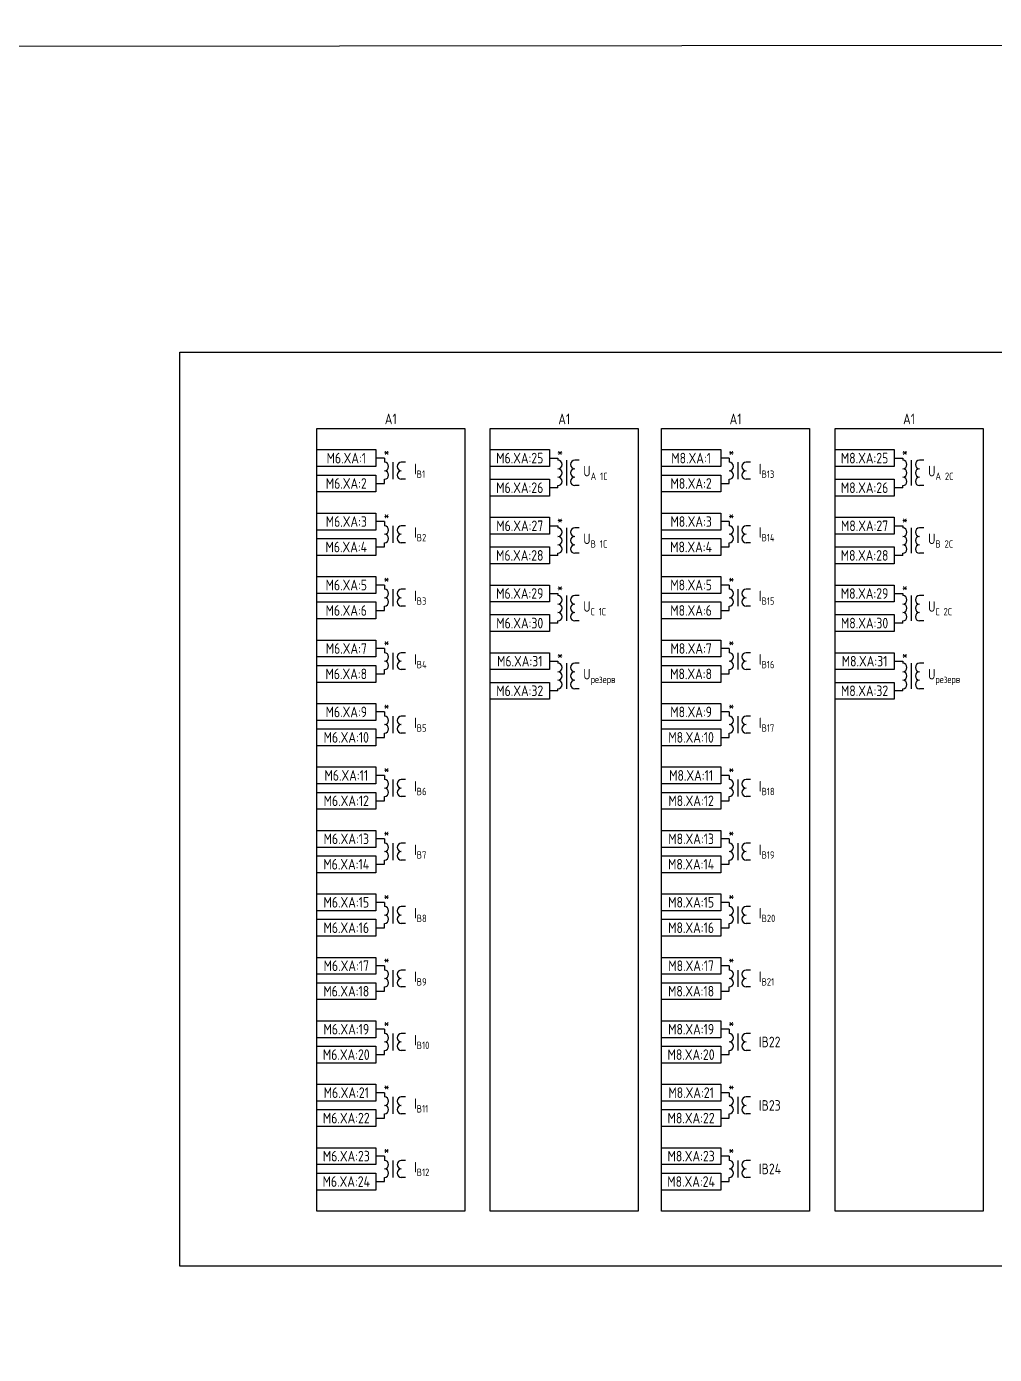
# Model space of a CAD drawing. Header units: millimetres. Extents: x -1043 to 5194, y -96 to 618.
# Drawn here: x 424 to 652.7, y 304.1 to 618 of the extents above; entities that cross this region are included whole.
import ezdxf

# ---------------------------------------------------------------- set-up
doc = ezdxf.new("R2010")
doc.units = ezdxf.units.MM
doc.styles.add('Gost_type_A', font='GOST_A.TTF')

msp = doc.modelspace()

# ---------------------------------------------------------------- linework, layer by layer
for p, q in [((508.57, 516), (506.57, 516)), ((590.06, 516), (588.06, 516)), ((506.57, 510), (508.57, 510)), ((588.06, 510), (590.06, 510)), ((508.57, 501), (506.57, 501)), ((590.06, 501), (588.06, 501)), ((506.57, 495), (508.57, 495)), ((588.06, 495), (590.06, 495)), ((508.57, 486), (506.57, 486)), ((590.06, 486), (588.06, 486)), ((506.57, 480), (508.57, 480)), ((588.06, 480), (590.06, 480)), ((508.57, 471), (506.57, 471)), ((590.06, 471), (588.06, 471)), ((506.57, 465), (508.57, 465)), ((588.06, 465), (590.06, 465)), ((508.57, 456), (506.57, 456)), ((590.06, 456), (588.06, 456)), ((506.57, 450), (508.57, 450)), ((588.06, 450), (590.06, 450)), ((508.57, 441), (506.57, 441)), ((590.06, 441), (588.06, 441)), ((506.57, 435), (508.57, 435)), ((588.06, 435), (590.06, 435)), ((508.57, 426), (506.57, 426)), ((590.06, 426), (588.06, 426)), ((506.57, 420), (508.57, 420)), ((588.06, 420), (590.06, 420)), ((508.57, 411), (506.57, 411)), ((590.06, 411), (588.06, 411)), ((506.57, 405), (508.57, 405)), ((588.06, 405), (590.06, 405)), ((508.57, 396), (506.57, 396)), ((590.06, 396), (588.06, 396)), ((506.57, 390), (508.57, 390)), ((588.06, 390), (590.06, 390)), ((508.57, 381), (506.57, 381)), ((590.06, 381), (588.06, 381)), ((506.57, 375), (508.57, 375)), ((588.06, 375), (590.06, 375)), ((508.57, 366), (506.57, 366)), ((590.06, 366), (588.06, 366)), ((506.57, 360), (508.57, 360)), ((588.06, 360), (590.06, 360)), ((508.57, 351), (506.57, 351)), ((590.06, 351), (588.06, 351)), ((506.57, 345), (508.57, 345)), ((588.06, 345), (590.06, 345))]:
    msp.add_line(p, q)
at = {"ltscale": 4}
for p, q in [((508.57, 516), (508.57, 515)), ((508.57, 515.5), (508.57, 515)), ((510.57, 515), (510.57, 511)), ((510.57, 515), (510.57, 511)), ((513.57, 515), (512.57, 515)), ((513.57, 515), (512.57, 515)), ((547.57, 516), (549.57, 516)), ((549.57, 516), (549.57, 515.5)), ((549.57, 516), (549.57, 515.5)), ((551.57, 515.5), (551.57, 511.5)), ((554.57, 515.5), (553.57, 515.5)), ((590.06, 516), (590.06, 515)), ((590.06, 515.5), (590.06, 515)), ((592.06, 515), (592.06, 511)), ((592.06, 515), (592.06, 511)), ((595.06, 515), (594.06, 515)), ((595.06, 515), (594.06, 515)), ((629.06, 516), (631.06, 516)), ((631.06, 516), (631.06, 515.5)), ((631.06, 516), (631.06, 515.5)), ((633.06, 515.5), (633.06, 511.5)), ((636.06, 515.5), (635.06, 515.5)), ((551.57, 513.5), (551.57, 509.5)), ((633.06, 513.5), (633.06, 509.5)), ((508.57, 510), (508.57, 511)), ((513.57, 511), (512.57, 511)), ((513.57, 511), (512.57, 511)), ((549.57, 509), (547.57, 509)), ((549.57, 509), (549.57, 509.5)), ((554.57, 509.5), (553.57, 509.5)), ((590.06, 510), (590.06, 511)), ((595.06, 511), (594.06, 511)), ((595.06, 511), (594.06, 511)), ((631.06, 509), (629.06, 509)), ((631.06, 509), (631.06, 509.5)), ((636.06, 509.5), (635.06, 509.5)), ((508.57, 501), (508.57, 500)), ((508.57, 500.5), (508.57, 500)), ((510.57, 500), (510.57, 496)), ((510.57, 500), (510.57, 496)), ((513.57, 500), (512.57, 500)), ((513.57, 500), (512.57, 500)), ((547.57, 500), (549.57, 500)), ((549.57, 500), (549.57, 499.5)), ((549.57, 500), (549.57, 499.5)), ((551.57, 499.5), (551.57, 495.5)), ((554.57, 499.5), (553.57, 499.5)), ((590.06, 501), (590.06, 500)), ((590.06, 500.5), (590.06, 500)), ((592.06, 500), (592.06, 496)), ((592.06, 500), (592.06, 496)), ((595.06, 500), (594.06, 500)), ((595.06, 500), (594.06, 500)), ((629.06, 500), (631.06, 500)), ((631.06, 500), (631.06, 499.5)), ((631.06, 500), (631.06, 499.5)), ((633.06, 499.5), (633.06, 495.5)), ((636.06, 499.5), (635.06, 499.5)), ((508.57, 495), (508.57, 496)), ((513.57, 496), (512.57, 496)), ((513.57, 496), (512.57, 496)), ((551.57, 497.5), (551.57, 493.5)), ((590.06, 495), (590.06, 496)), ((595.06, 496), (594.06, 496)), ((595.06, 496), (594.06, 496)), ((633.06, 497.5), (633.06, 493.5)), ((549.57, 493), (547.57, 493)), ((549.57, 493), (549.57, 493.5)), ((554.57, 493.5), (553.57, 493.5)), ((631.06, 493), (629.06, 493)), ((631.06, 493), (631.06, 493.5)), ((636.06, 493.5), (635.06, 493.5)), ((508.57, 486), (508.57, 485)), ((508.57, 485.5), (508.57, 485)), ((510.57, 485), (510.57, 481)), ((510.57, 485), (510.57, 481)), ((513.57, 485), (512.57, 485)), ((513.57, 485), (512.57, 485)), ((547.57, 484), (549.57, 484)), ((549.57, 484), (549.57, 483.5)), ((549.57, 484), (549.57, 483.5)), ((551.57, 483.5), (551.57, 479.5)), ((554.57, 483.5), (553.57, 483.5)), ((590.06, 486), (590.06, 485)), ((590.06, 485.5), (590.06, 485)), ((592.06, 485), (592.06, 481)), ((592.06, 485), (592.06, 481)), ((595.06, 485), (594.06, 485)), ((595.06, 485), (594.06, 485)), ((629.06, 484), (631.06, 484)), ((631.06, 484), (631.06, 483.5)), ((631.06, 484), (631.06, 483.5)), ((633.06, 483.5), (633.06, 479.5)), ((636.06, 483.5), (635.06, 483.5)), ((508.57, 480), (508.57, 481)), ((513.57, 481), (512.57, 481)), ((513.57, 481), (512.57, 481)), ((551.57, 481.5), (551.57, 477.5)), ((590.06, 480), (590.06, 481)), ((595.06, 481), (594.06, 481)), ((595.06, 481), (594.06, 481)), ((633.06, 481.5), (633.06, 477.5)), ((549.57, 477), (549.57, 477.5)), ((554.57, 477.5), (553.57, 477.5)), ((631.06, 477), (631.06, 477.5)), ((636.06, 477.5), (635.06, 477.5)), ((549.57, 477), (547.57, 477)), ((631.06, 477), (629.06, 477)), ((508.57, 471), (508.57, 470)), ((590.06, 471), (590.06, 470)), ((508.57, 470.5), (508.57, 470)), ((510.57, 470), (510.57, 466)), ((510.57, 470), (510.57, 466)), ((513.57, 470), (512.57, 470)), ((513.57, 470), (512.57, 470)), ((547.57, 468), (549.57, 468)), ((549.57, 468), (549.57, 467.5)), ((549.57, 468), (549.57, 467.5)), ((590.06, 470.5), (590.06, 470)), ((592.06, 470), (592.06, 466)), ((592.06, 470), (592.06, 466)), ((595.06, 470), (594.06, 470)), ((595.06, 470), (594.06, 470)), ((629.06, 468), (631.06, 468)), ((631.06, 468), (631.06, 467.5)), ((631.06, 468), (631.06, 467.5)), ((508.57, 465), (508.57, 466)), ((513.57, 466), (512.57, 466)), ((513.57, 466), (512.57, 466)), ((551.57, 467.5), (551.57, 463.5)), ((551.57, 465.5), (551.57, 461.5)), ((554.57, 467.5), (553.57, 467.5)), ((590.06, 465), (590.06, 466)), ((595.06, 466), (594.06, 466)), ((595.06, 466), (594.06, 466)), ((633.06, 467.5), (633.06, 463.5)), ((633.06, 465.5), (633.06, 461.5)), ((636.06, 467.5), (635.06, 467.5)), ((549.57, 461), (549.57, 461.5)), ((554.57, 461.5), (553.57, 461.5)), ((631.06, 461), (631.06, 461.5)), ((636.06, 461.5), (635.06, 461.5)), ((549.57, 461), (547.57, 461)), ((631.06, 461), (629.06, 461)), ((508.57, 456), (508.57, 455)), ((508.57, 455.5), (508.57, 455)), ((590.06, 456), (590.06, 455)), ((590.06, 455.5), (590.06, 455)), ((510.57, 455), (510.57, 451)), ((510.57, 455), (510.57, 451)), ((513.57, 455), (512.57, 455)), ((513.57, 455), (512.57, 455)), ((592.06, 455), (592.06, 451)), ((592.06, 455), (592.06, 451)), ((595.06, 455), (594.06, 455)), ((595.06, 455), (594.06, 455)), ((508.57, 450), (508.57, 451)), ((513.57, 451), (512.57, 451)), ((513.57, 451), (512.57, 451)), ((590.06, 450), (590.06, 451)), ((595.06, 451), (594.06, 451)), ((595.06, 451), (594.06, 451)), ((508.57, 441), (508.57, 440)), ((508.57, 440.5), (508.57, 440)), ((510.57, 440), (510.57, 436)), ((510.57, 440), (510.57, 436)), ((513.57, 440), (512.57, 440)), ((513.57, 440), (512.57, 440)), ((590.06, 441), (590.06, 440)), ((590.06, 440.5), (590.06, 440)), ((592.06, 440), (592.06, 436)), ((592.06, 440), (592.06, 436)), ((595.06, 440), (594.06, 440)), ((595.06, 440), (594.06, 440)), ((508.57, 435), (508.57, 436)), ((513.57, 436), (512.57, 436)), ((513.57, 436), (512.57, 436)), ((590.06, 435), (590.06, 436)), ((595.06, 436), (594.06, 436)), ((595.06, 436), (594.06, 436)), ((508.57, 426), (508.57, 425)), ((508.57, 425.5), (508.57, 425)), ((510.57, 425), (510.57, 421)), ((510.57, 425), (510.57, 421)), ((513.57, 425), (512.57, 425)), ((513.57, 425), (512.57, 425)), ((590.06, 426), (590.06, 425)), ((590.06, 425.5), (590.06, 425)), ((592.06, 425), (592.06, 421)), ((592.06, 425), (592.06, 421)), ((595.06, 425), (594.06, 425)), ((595.06, 425), (594.06, 425)), ((508.57, 420), (508.57, 421)), ((513.57, 421), (512.57, 421)), ((513.57, 421), (512.57, 421)), ((590.06, 420), (590.06, 421)), ((595.06, 421), (594.06, 421)), ((595.06, 421), (594.06, 421)), ((508.57, 411), (508.57, 410)), ((508.57, 410.5), (508.57, 410)), ((510.57, 410), (510.57, 406)), ((510.57, 410), (510.57, 406)), ((513.57, 410), (512.57, 410)), ((513.57, 410), (512.57, 410)), ((590.06, 411), (590.06, 410)), ((590.06, 410.5), (590.06, 410)), ((592.06, 410), (592.06, 406)), ((592.06, 410), (592.06, 406)), ((595.06, 410), (594.06, 410)), ((595.06, 410), (594.06, 410)), ((508.57, 405), (508.57, 406)), ((513.57, 406), (512.57, 406)), ((513.57, 406), (512.57, 406)), ((590.06, 405), (590.06, 406)), ((595.06, 406), (594.06, 406)), ((595.06, 406), (594.06, 406)), ((508.57, 396), (508.57, 395)), ((508.57, 395.5), (508.57, 395)), ((590.06, 396), (590.06, 395)), ((590.06, 395.5), (590.06, 395)), ((510.57, 395), (510.57, 391)), ((510.57, 395), (510.57, 391)), ((513.57, 395), (512.57, 395)), ((513.57, 395), (512.57, 395)), ((592.06, 395), (592.06, 391)), ((592.06, 395), (592.06, 391)), ((595.06, 395), (594.06, 395)), ((595.06, 395), (594.06, 395)), ((508.57, 390), (508.57, 391)), ((513.57, 391), (512.57, 391)), ((513.57, 391), (512.57, 391)), ((590.06, 390), (590.06, 391)), ((595.06, 391), (594.06, 391)), ((595.06, 391), (594.06, 391)), ((508.57, 381), (508.57, 380)), ((508.57, 380.5), (508.57, 380)), ((510.57, 380), (510.57, 376)), ((510.57, 380), (510.57, 376)), ((513.57, 380), (512.57, 380)), ((513.57, 380), (512.57, 380)), ((590.06, 381), (590.06, 380)), ((590.06, 380.5), (590.06, 380)), ((592.06, 380), (592.06, 376)), ((592.06, 380), (592.06, 376)), ((595.06, 380), (594.06, 380)), ((595.06, 380), (594.06, 380)), ((508.57, 375), (508.57, 376)), ((513.57, 376), (512.57, 376)), ((513.57, 376), (512.57, 376)), ((590.06, 375), (590.06, 376)), ((595.06, 376), (594.06, 376)), ((595.06, 376), (594.06, 376)), ((508.57, 366), (508.57, 365)), ((508.57, 365.5), (508.57, 365)), ((510.57, 365), (510.57, 361)), ((510.57, 365), (510.57, 361)), ((513.57, 365), (512.57, 365)), ((513.57, 365), (512.57, 365)), ((590.06, 366), (590.06, 365)), ((590.06, 365.5), (590.06, 365)), ((592.06, 365), (592.06, 361)), ((592.06, 365), (592.06, 361)), ((595.06, 365), (594.06, 365)), ((595.06, 365), (594.06, 365)), ((508.57, 360), (508.57, 361)), ((513.57, 361), (512.57, 361)), ((513.57, 361), (512.57, 361)), ((590.06, 360), (590.06, 361)), ((595.06, 361), (594.06, 361)), ((595.06, 361), (594.06, 361)), ((508.57, 351), (508.57, 350)), ((508.57, 350.5), (508.57, 350)), ((510.57, 350), (510.57, 346)), ((510.57, 350), (510.57, 346)), ((513.57, 350), (512.57, 350)), ((513.57, 350), (512.57, 350)), ((590.06, 351), (590.06, 350)), ((590.06, 350.5), (590.06, 350)), ((592.06, 350), (592.06, 346)), ((592.06, 350), (592.06, 346)), ((595.06, 350), (594.06, 350)), ((595.06, 350), (594.06, 350)), ((508.57, 345), (508.57, 346)), ((513.57, 346), (512.57, 346)), ((513.57, 346), (512.57, 346)), ((590.06, 345), (590.06, 346)), ((595.06, 346), (594.06, 346)), ((595.06, 346), (594.06, 346))]:
    msp.add_line(p, q, dxfattribs=at)
for points in [[(-1042.57, 612), (5193.89, 618), (5193.89, -90), (-1042.57, -96)], [(460.25, 541), (1127.76, 541), (1127.76, 325), (460.25, 325)], [(492.57, 523), (527.57, 523), (527.57, 338), (492.57, 338)], [(533.57, 523), (568.57, 523), (568.57, 338), (533.57, 338)], [(574.06, 523), (609.06, 523), (609.06, 338), (574.06, 338)], [(615.06, 523), (650.06, 523), (650.06, 338), (615.06, 338)], [(492.57, 518), (506.57, 518), (506.57, 514), (492.57, 514)], [(533.57, 518), (547.57, 518), (547.57, 514), (533.57, 514)], [(574.06, 518), (588.06, 518), (588.06, 514), (574.06, 514)], [(615.06, 518), (629.06, 518), (629.06, 514), (615.06, 514)], [(492.57, 512), (506.57, 512), (506.57, 508), (492.57, 508)], [(574.06, 512), (588.06, 512), (588.06, 508), (574.06, 508)], [(533.57, 511), (547.57, 511), (547.57, 507), (533.57, 507)], [(615.06, 511), (629.06, 511), (629.06, 507), (615.06, 507)], [(492.57, 503), (506.57, 503), (506.57, 499), (492.57, 499)], [(574.06, 503), (588.06, 503), (588.06, 499), (574.06, 499)], [(533.57, 502), (547.57, 502), (547.57, 498), (533.57, 498)], [(615.06, 502), (629.06, 502), (629.06, 498), (615.06, 498)], [(492.57, 497), (506.57, 497), (506.57, 493), (492.57, 493)], [(574.06, 497), (588.06, 497), (588.06, 493), (574.06, 493)], [(533.57, 495), (547.57, 495), (547.57, 491), (533.57, 491)], [(615.06, 495), (629.06, 495), (629.06, 491), (615.06, 491)], [(492.57, 488), (506.57, 488), (506.57, 484), (492.57, 484)], [(574.06, 488), (588.06, 488), (588.06, 484), (574.06, 484)], [(533.57, 486), (547.57, 486), (547.57, 482), (533.57, 482)], [(615.06, 486), (629.06, 486), (629.06, 482), (615.06, 482)], [(492.57, 482), (506.57, 482), (506.57, 478), (492.57, 478)], [(574.06, 482), (588.06, 482), (588.06, 478), (574.06, 478)], [(533.57, 479), (547.57, 479), (547.57, 475), (533.57, 475)], [(615.06, 479), (629.06, 479), (629.06, 475), (615.06, 475)], [(492.57, 473), (506.57, 473), (506.57, 469), (492.57, 469)], [(574.06, 473), (588.06, 473), (588.06, 469), (574.06, 469)], [(533.57, 470), (547.57, 470), (547.57, 466), (533.57, 466)], [(615.06, 470), (629.06, 470), (629.06, 466), (615.06, 466)], [(492.57, 467), (506.57, 467), (506.57, 463), (492.57, 463)], [(574.06, 467), (588.06, 467), (588.06, 463), (574.06, 463)], [(533.57, 463), (547.57, 463), (547.57, 459), (533.57, 459)], [(615.06, 463), (629.06, 463), (629.06, 459), (615.06, 459)], [(492.57, 458), (506.57, 458), (506.57, 454), (492.57, 454)], [(574.06, 458), (588.06, 458), (588.06, 454), (574.06, 454)], [(492.57, 452), (506.57, 452), (506.57, 448), (492.57, 448)], [(574.06, 452), (588.06, 452), (588.06, 448), (574.06, 448)], [(492.57, 443), (506.57, 443), (506.57, 439), (492.57, 439)], [(574.06, 443), (588.06, 443), (588.06, 439), (574.06, 439)], [(492.57, 437), (506.57, 437), (506.57, 433), (492.57, 433)], [(574.06, 437), (588.06, 437), (588.06, 433), (574.06, 433)], [(492.57, 428), (506.57, 428), (506.57, 424), (492.57, 424)], [(574.06, 428), (588.06, 428), (588.06, 424), (574.06, 424)], [(492.57, 422), (506.57, 422), (506.57, 418), (492.57, 418)], [(574.06, 422), (588.06, 422), (588.06, 418), (574.06, 418)], [(492.57, 413), (506.57, 413), (506.57, 409), (492.57, 409)], [(574.06, 413), (588.06, 413), (588.06, 409), (574.06, 409)], [(492.57, 407), (506.57, 407), (506.57, 403), (492.57, 403)], [(574.06, 407), (588.06, 407), (588.06, 403), (574.06, 403)], [(492.57, 398), (506.57, 398), (506.57, 394), (492.57, 394)], [(574.06, 398), (588.06, 398), (588.06, 394), (574.06, 394)], [(492.57, 392), (506.57, 392), (506.57, 388), (492.57, 388)], [(574.06, 392), (588.06, 392), (588.06, 388), (574.06, 388)], [(492.57, 383), (506.57, 383), (506.57, 379), (492.57, 379)], [(574.06, 383), (588.06, 383), (588.06, 379), (574.06, 379)], [(492.57, 377), (506.57, 377), (506.57, 373), (492.57, 373)], [(574.06, 377), (588.06, 377), (588.06, 373), (574.06, 373)], [(492.57, 368), (506.57, 368), (506.57, 364), (492.57, 364)], [(574.06, 368), (588.06, 368), (588.06, 364), (574.06, 364)], [(492.57, 362), (506.57, 362), (506.57, 358), (492.57, 358)], [(574.06, 362), (588.06, 362), (588.06, 358), (574.06, 358)], [(492.57, 353), (506.57, 353), (506.57, 349), (492.57, 349)], [(574.06, 353), (588.06, 353), (588.06, 349), (574.06, 349)], [(492.57, 347), (506.57, 347), (506.57, 343), (492.57, 343)], [(574.06, 347), (588.06, 347), (588.06, 343), (574.06, 343)]]:
    msp.add_lwpolyline(points, close=True)
for centre, start, end in [((508.57, 514), 270, 90), ((508.57, 514), 270, 90), ((512.57, 514), 90, 270), ((512.57, 514), 90, 270), ((549.57, 514.5), 270, 90), ((553.57, 514.5), 90, 270), ((553.57, 514.5), 90, 270), ((590.06, 514), 270, 90), ((590.06, 514), 270, 90), ((594.06, 514), 90, 270), ((594.06, 514), 90, 270), ((631.06, 514.5), 270, 90), ((635.06, 514.5), 90, 270), ((635.06, 514.5), 90, 270), ((508.57, 512), 270, 90), ((508.57, 512), 270, 90), ((512.57, 512), 90, 270), ((512.57, 512), 90, 270), ((549.57, 512.5), 270, 90), ((553.57, 512.5), 90, 270), ((553.57, 512.5), 90, 270), ((590.06, 512), 270, 90), ((590.06, 512), 270, 90), ((594.06, 512), 90, 270), ((594.06, 512), 90, 270), ((631.06, 512.5), 270, 90), ((635.06, 512.5), 90, 270), ((635.06, 512.5), 90, 270), ((549.57, 510.5), 270, 90), ((553.57, 510.5), 90, 270), ((631.06, 510.5), 270, 90), ((635.06, 510.5), 90, 270), ((508.57, 499), 270, 90), ((508.57, 499), 270, 90), ((512.57, 499), 90, 270), ((512.57, 499), 90, 270), ((549.57, 498.5), 270, 90), ((553.57, 498.5), 90, 270), ((553.57, 498.5), 90, 270), ((590.06, 499), 270, 90), ((590.06, 499), 270, 90), ((594.06, 499), 90, 270), ((594.06, 499), 90, 270), ((631.06, 498.5), 270, 90), ((635.06, 498.5), 90, 270), ((635.06, 498.5), 90, 270), ((508.57, 497), 270, 90), ((508.57, 497), 270, 90), ((512.57, 497), 90, 270), ((512.57, 497), 90, 270), ((549.57, 496.5), 270, 90), ((553.57, 496.5), 90, 270), ((553.57, 496.5), 90, 270), ((590.06, 497), 270, 90), ((590.06, 497), 270, 90), ((594.06, 497), 90, 270), ((594.06, 497), 90, 270), ((631.06, 496.5), 270, 90), ((635.06, 496.5), 90, 270), ((635.06, 496.5), 90, 270), ((549.57, 494.5), 270, 90), ((553.57, 494.5), 90, 270), ((631.06, 494.5), 270, 90), ((635.06, 494.5), 90, 270), ((508.57, 484), 270, 90), ((508.57, 484), 270, 90), ((512.57, 484), 90, 270), ((512.57, 484), 90, 270), ((549.57, 482.5), 270, 90), ((553.57, 482.5), 90, 270), ((553.57, 482.5), 90, 270), ((590.06, 484), 270, 90), ((590.06, 484), 270, 90), ((594.06, 484), 90, 270), ((594.06, 484), 90, 270), ((631.06, 482.5), 270, 90), ((635.06, 482.5), 90, 270), ((635.06, 482.5), 90, 270), ((508.57, 482), 270, 90), ((508.57, 482), 270, 90), ((512.57, 482), 90, 270), ((512.57, 482), 90, 270), ((549.57, 480.5), 270, 90), ((553.57, 480.5), 90, 270), ((553.57, 480.5), 90, 270), ((590.06, 482), 270, 90), ((590.06, 482), 270, 90), ((594.06, 482), 90, 270), ((594.06, 482), 90, 270), ((631.06, 480.5), 270, 90), ((635.06, 480.5), 90, 270), ((635.06, 480.5), 90, 270), ((549.57, 478.5), 270, 90), ((553.57, 478.5), 90, 270), ((631.06, 478.5), 270, 90), ((635.06, 478.5), 90, 270), ((508.57, 469), 270, 90), ((508.57, 469), 270, 90), ((508.57, 467), 270, 90), ((508.57, 467), 270, 90), ((512.57, 469), 90, 270), ((512.57, 469), 90, 270), ((512.57, 467), 90, 270), ((512.57, 467), 90, 270), ((590.06, 469), 270, 90), ((590.06, 469), 270, 90), ((590.06, 467), 270, 90), ((590.06, 467), 270, 90), ((594.06, 469), 90, 270), ((594.06, 469), 90, 270), ((594.06, 467), 90, 270), ((594.06, 467), 90, 270), ((549.57, 466.5), 270, 90), ((549.57, 464.5), 270, 90), ((553.57, 466.5), 90, 270), ((553.57, 466.5), 90, 270), ((553.57, 464.5), 90, 270), ((553.57, 464.5), 90, 270), ((631.06, 466.5), 270, 90), ((631.06, 464.5), 270, 90), ((635.06, 466.5), 90, 270), ((635.06, 466.5), 90, 270), ((635.06, 464.5), 90, 270), ((635.06, 464.5), 90, 270), ((549.57, 462.5), 270, 90), ((553.57, 462.5), 90, 270), ((631.06, 462.5), 270, 90), ((635.06, 462.5), 90, 270), ((508.57, 454), 270, 90), ((508.57, 454), 270, 90), ((508.57, 452), 270, 90), ((508.57, 452), 270, 90), ((512.57, 454), 90, 270), ((512.57, 454), 90, 270), ((512.57, 452), 90, 270), ((512.57, 452), 90, 270), ((590.06, 454), 270, 90), ((590.06, 454), 270, 90), ((590.06, 452), 270, 90), ((590.06, 452), 270, 90), ((594.06, 454), 90, 270), ((594.06, 454), 90, 270), ((594.06, 452), 90, 270), ((594.06, 452), 90, 270), ((508.57, 439), 270, 90), ((508.57, 439), 270, 90), ((512.57, 439), 90, 270), ((512.57, 439), 90, 270), ((590.06, 439), 270, 90), ((590.06, 439), 270, 90), ((594.06, 439), 90, 270), ((594.06, 439), 90, 270), ((508.57, 437), 270, 90), ((508.57, 437), 270, 90), ((512.57, 437), 90, 270), ((512.57, 437), 90, 270), ((590.06, 437), 270, 90), ((590.06, 437), 270, 90), ((594.06, 437), 90, 270), ((594.06, 437), 90, 270), ((508.57, 424), 270, 90), ((508.57, 424), 270, 90), ((512.57, 424), 90, 270), ((512.57, 424), 90, 270), ((590.06, 424), 270, 90), ((590.06, 424), 270, 90), ((594.06, 424), 90, 270), ((594.06, 424), 90, 270), ((508.57, 422), 270, 90), ((508.57, 422), 270, 90), ((512.57, 422), 90, 270), ((512.57, 422), 90, 270), ((590.06, 422), 270, 90), ((590.06, 422), 270, 90), ((594.06, 422), 90, 270), ((594.06, 422), 90, 270), ((508.57, 409), 270, 90), ((508.57, 409), 270, 90), ((512.57, 409), 90, 270), ((512.57, 409), 90, 270), ((590.06, 409), 270, 90), ((590.06, 409), 270, 90), ((594.06, 409), 90, 270), ((594.06, 409), 90, 270), ((508.57, 407), 270, 90), ((508.57, 407), 270, 90), ((512.57, 407), 90, 270), ((512.57, 407), 90, 270), ((590.06, 407), 270, 90), ((590.06, 407), 270, 90), ((594.06, 407), 90, 270), ((594.06, 407), 90, 270), ((508.57, 394), 270, 90), ((508.57, 394), 270, 90), ((508.57, 392), 270, 90), ((508.57, 392), 270, 90), ((512.57, 394), 90, 270), ((512.57, 394), 90, 270), ((512.57, 392), 90, 270), ((512.57, 392), 90, 270), ((590.06, 394), 270, 90), ((590.06, 394), 270, 90), ((590.06, 392), 270, 90), ((590.06, 392), 270, 90), ((594.06, 394), 90, 270), ((594.06, 394), 90, 270), ((594.06, 392), 90, 270), ((594.06, 392), 90, 270), ((508.57, 379), 270, 90), ((508.57, 379), 270, 90), ((512.57, 379), 90, 270), ((512.57, 379), 90, 270), ((590.06, 379), 270, 90), ((590.06, 379), 270, 90), ((594.06, 379), 90, 270), ((594.06, 379), 90, 270), ((508.57, 377), 270, 90), ((508.57, 377), 270, 90), ((512.57, 377), 90, 270), ((512.57, 377), 90, 270), ((590.06, 377), 270, 90), ((590.06, 377), 270, 90), ((594.06, 377), 90, 270), ((594.06, 377), 90, 270), ((508.57, 364), 270, 90), ((508.57, 364), 270, 90), ((512.57, 364), 90, 270), ((512.57, 364), 90, 270), ((590.06, 364), 270, 90), ((590.06, 364), 270, 90), ((594.06, 364), 90, 270), ((594.06, 364), 90, 270), ((508.57, 362), 270, 90), ((508.57, 362), 270, 90), ((512.57, 362), 90, 270), ((512.57, 362), 90, 270), ((590.06, 362), 270, 90), ((590.06, 362), 270, 90), ((594.06, 362), 90, 270), ((594.06, 362), 90, 270), ((508.57, 349), 270, 90), ((508.57, 349), 270, 90), ((512.57, 349), 90, 270), ((512.57, 349), 90, 270), ((590.06, 349), 270, 90), ((590.06, 349), 270, 90), ((594.06, 349), 90, 270), ((594.06, 349), 90, 270), ((508.57, 347), 270, 90), ((508.57, 347), 270, 90), ((512.57, 347), 90, 270), ((512.57, 347), 90, 270), ((590.06, 347), 270, 90), ((590.06, 347), 270, 90), ((594.06, 347), 90, 270), ((594.06, 347), 90, 270)]:
    msp.add_arc(centre, 1, start, end, dxfattribs=at)

# ---------------------------------------------------------------- texts
at = {"char_height": 2.5, "width": 35, "attachment_point": 8, "line_spacing_factor": 0.9, "style": 'Gost_type_A'}
for insert in [(510.07, 524), (551.07, 524), (591.56, 524), (632.56, 524)]:
    msp.add_mtext('A1', dxfattribs=dict(at, insert=insert))
at = {"char_height": 2.5, "style": 'Gost_type_A'}
for s, insert, width, attachment_point in [('M6.XA:1', (499.57, 516), 14, 5), ('*', (509.07, 517.5), 3, 5), ('M6.XA:25', (540.56, 516), 14.018, 5), ('*', (550.07, 517.5), 3, 5), ('M8.XA:1', (581.06, 516), 14, 5), ('*', (590.56, 517.5), 3, 5), ('M8.XA:25', (622.05, 516), 14.018, 5), ('*', (631.56, 517.5), 3, 5), ('\\A1;I{\\H0.7x;\\S^ B1;}', (515.57, 513), 8, 4), ('\\A1;U{\\H0.7x;\\S^ A 1C;}', (555.57, 512.5), 12, 4), ('\\A1;I{\\H0.7x;\\S^ B13;}', (597.06, 513), 8, 4), ('\\A1;U{\\H0.7x;\\S^ A 2C;}', (637.06, 512.5), 12, 4), ('M6.XA:2', (499.56, 510), 14.018, 5), ('M6.XA:26', (540.56, 509), 14.018, 5), ('M8.XA:2', (581.05, 510), 14.018, 5), ('M8.XA:26', (622.05, 509), 14.018, 5), ('M6.XA:3', (499.57, 501), 14, 5), ('*', (509.07, 502.5), 3, 5), ('M8.XA:3', (581.06, 501), 14, 5), ('*', (590.56, 502.5), 3, 5), ('\\A1;I{\\H0.7x;\\S^ B2;}', (515.57, 498), 8, 4), ('M6.XA:27', (540.56, 500), 14.018, 5), ('*', (550.07, 501.5), 3, 5), ('\\A1;I{\\H0.7x;\\S^ B14;}', (597.06, 498), 8, 4), ('M8.XA:27', (622.05, 500), 14.018, 5), ('*', (631.56, 501.5), 3, 5), ('M6.XA:4', (499.56, 494.99), 14.018, 5), ('\\A1;U{\\H0.7x;\\S^ B 1C;}', (555.57, 496.5), 12, 4), ('M8.XA:4', (581.05, 494.99), 14.018, 5), ('\\A1;U{\\H0.7x;\\S^ В 2C;}', (637.06, 496.5), 12, 4), ('M6.XA:28', (540.56, 493), 14.018, 5), ('M8.XA:28', (622.05, 493), 14.018, 5), ('M6.XA:5', (499.57, 486), 14, 5), ('*', (509.07, 487.5), 3, 5), ('M8.XA:5', (581.06, 486), 14, 5), ('*', (590.56, 487.5), 3, 5), ('\\A1;I{\\H0.7x;\\S^ B3;}', (515.57, 483), 8, 4), ('M6.XA:29', (540.56, 484), 14.018, 5), ('*', (550.07, 485.5), 3, 5), ('\\A1;I{\\H0.7x;\\S^ B15;}', (597.06, 483), 8, 4), ('M8.XA:29', (622.05, 484), 14.018, 5), ('*', (631.56, 485.5), 3, 5), ('M6.XA:6', (499.56, 479.99), 14.018, 5), ('\\A1;U{\\H0.7x;\\S^ С 1С;}', (555.57, 480.5), 12, 4), ('M8.XA:6', (581.05, 479.99), 14.018, 5), ('\\A1;U{\\H0.7x;\\S^ С 2C;}', (637.06, 480.5), 12, 4), ('M6.XA:30', (540.56, 477), 14.018, 5), ('M8.XA:30', (622.05, 477), 14.018, 5), ('M6.XA:7', (499.57, 471), 14, 5), ('*', (509.07, 472.5), 3, 5), ('M8.XA:7', (581.06, 471), 14, 5), ('*', (590.56, 472.5), 3, 5), ('\\A1;I{\\H0.7x;\\S^ B4;}', (515.57, 468), 8, 4), ('M6.XA:31', (540.56, 468), 14.018, 5), ('*', (550.07, 469.5), 3, 5), ('\\A1;I{\\H0.7x;\\S^ B16;}', (597.06, 468), 8, 4), ('M8.XA:31', (622.05, 468), 14.018, 5), ('*', (631.56, 469.5), 3, 5), ('M6.XA:8', (499.56, 464.99), 14.018, 5), ('\\A1;U{\\H0.7x;\\S^ резерв;}', (555.57, 464.5), 12, 4), ('M8.XA:8', (581.05, 464.99), 14.018, 5), ('\\A1;U{\\H0.7x;\\S^ резерв;}', (637.06, 464.5), 12, 4), ('M6.XA:32', (540.56, 461), 14.018, 5), ('M8.XA:32', (622.05, 461), 14.018, 5), ('M6.XA:9', (499.57, 456), 14, 5), ('*', (509.07, 457.5), 3, 5), ('M8.XA:9', (581.06, 456), 14, 5), ('*', (590.56, 457.5), 3, 5), ('\\A1;I{\\H0.7x;\\S^ B5;}', (515.57, 453), 8, 4), ('\\A1;I{\\H0.7x;\\S^ B17;}', (597.06, 453), 8, 4), ('M6.XA:10', (499.56, 449.99), 14.018, 5), ('M8.XA:10', (581.05, 449.99), 14.018, 5), ('*', (509.07, 442.5), 3, 5), ('*', (590.56, 442.5), 3, 5), ('M6.XA:11', (499.57, 441), 14, 5), ('\\A1;I{\\H0.7x;\\S^ B6;}', (515.57, 438), 8, 4), ('M8.XA:11', (581.06, 441), 14, 5), ('\\A1;I{\\H0.7x;\\S^ B18;}', (597.06, 438), 8, 4), ('M6.XA:12', (499.56, 435), 14.018, 5), ('M8.XA:12', (581.05, 435), 14.018, 5), ('M6.XA:13', (499.57, 426.01), 14, 5), ('*', (509.07, 427.5), 3, 5), ('M8.XA:13', (581.06, 426.01), 14, 5), ('*', (590.56, 427.5), 3, 5), ('\\A1;I{\\H0.7x;\\S^ B7;}', (515.57, 423), 14.005, 4), ('\\A1;I{\\H0.7x;\\S^ B19;}', (597.06, 423), 14.005, 4), ('M6.XA:14', (499.56, 420), 14.018, 5), ('M8.XA:14', (581.05, 420), 14.018, 5), ('M6.XA:15', (499.57, 411.01), 14, 5), ('*', (509.07, 412.5), 3, 5), ('M8.XA:15', (581.06, 411.01), 14, 5), ('*', (590.56, 412.5), 3, 5), ('\\A1;I{\\H0.7x;\\S^ B8;}', (515.57, 408), 14.005, 4), ('\\A1;I{\\H0.7x;\\S^ B20;}', (597.06, 408), 14.005, 4), ('M6.XA:16', (499.56, 405), 14.018, 5), ('M8.XA:16', (581.05, 405), 14.018, 5), ('M6.XA:17', (499.57, 396.01), 14, 5), ('*', (509.07, 397.5), 3, 5), ('M8.XA:17', (581.06, 396.01), 14, 5), ('*', (590.56, 397.5), 3, 5), ('\\A1;I{\\H0.7x;\\S^ B9;}', (515.57, 393), 14.005, 4), ('\\A1;I{\\H0.7x;\\S^ B21;}', (597.06, 393), 14.005, 4), ('M6.XA:18', (499.56, 390), 14.018, 5), ('M8.XA:18', (581.05, 390), 14.018, 5), ('M6.XA:19', (499.57, 381.01), 14, 5), ('*', (509.07, 382.5), 3, 5), ('M8.XA:19', (581.06, 381.01), 14, 5), ('*', (590.56, 382.5), 3, 5), ('\\A1;I{\\H0.7x;\\S^ B10;}', (515.57, 378), 14.005, 4), ('\\A1;IB22', (597.06, 378), 14.005, 4), ('M6.XA:20', (499.56, 375), 14.018, 5), ('M8.XA:20', (581.05, 375), 14.018, 5), ('M6.XA:21', (499.57, 366.01), 14, 5), ('*', (509.07, 367.5), 3, 5), ('M8.XA:21', (581.06, 366.01), 14, 5), ('*', (590.56, 367.5), 3, 5), ('\\A1;I{\\H0.7x;\\S^ B11;}', (515.57, 363), 14.005, 4), ('\\A1;IB23', (597.06, 363), 14.005, 4), ('M6.XA:22', (499.56, 360), 14.018, 5), ('M8.XA:22', (581.05, 360), 14.018, 5), ('M6.XA:23', (499.57, 351.01), 14, 5), ('*', (509.07, 352.5), 3, 5), ('M8.XA:23', (581.06, 351.01), 14, 5), ('*', (590.56, 352.5), 3, 5), ('\\A1;I{\\H0.7x;\\S^ B12;}', (515.57, 348), 14.005, 4), ('\\A1;IB24', (597.06, 348), 14.005, 4), ('M6.XA:24', (499.56, 345), 14.018, 5), ('M8.XA:24', (581.05, 345), 14.018, 5)]:
    msp.add_mtext(s, dxfattribs=dict(at, insert=insert, width=width, attachment_point=attachment_point))

doc.saveas('drawing.dxf')
